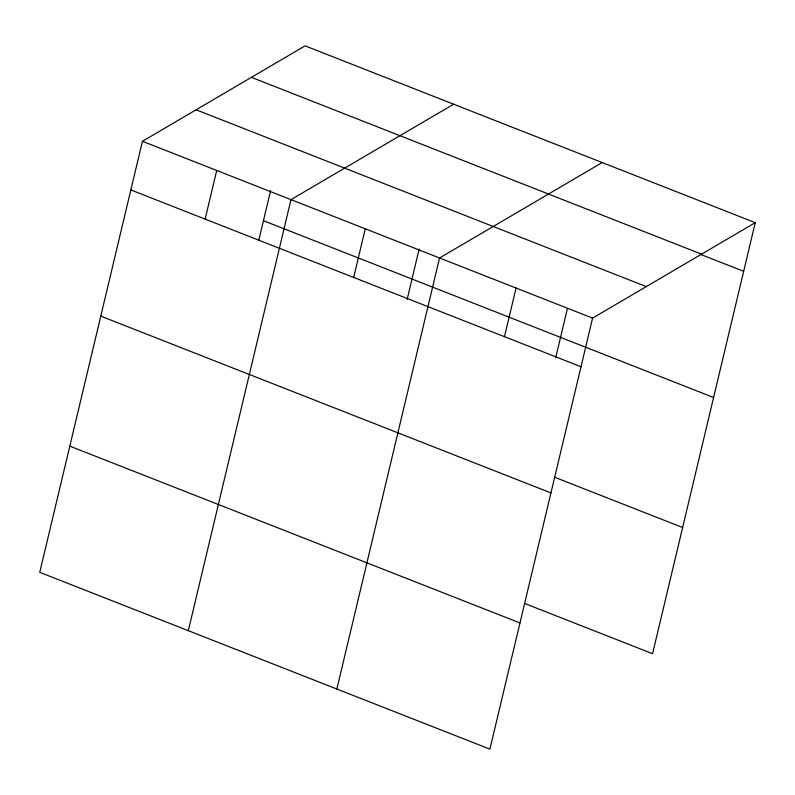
<?xml version="1.0" encoding="UTF-8"?>
<svg xmlns="http://www.w3.org/2000/svg" width="795" height="795" viewBox="0 0 795 795"><rect width="100%" height="100%" fill="white"/><g stroke="black" fill="none" stroke-linecap="round" stroke-linejoin="round"><path stroke-width="1.19" d="M142.434 141.291L39.75 572.33L489.909 749.138L592.593 318.099L755.25 222.67L305.091 45.862L142.434 141.291L592.593 318.099M205.13 219.112L216.717 170.468M258.852 239.961L270.598 190.651M188.306 630.683L290.99 199.634L453.647 104.205M353.676 277.455L365.263 228.811M407.12 299.506L419.154 248.994M336.851 689.027L439.546 257.987L602.193 162.548M504.477 336.683L516.064 288.038M555.665 357.849L567.421 308.54M755.25 222.67L652.566 653.709L524.64 603.465M251.419 77.354L701.578 254.161M700.256 254.261L743.663 271.314M196.117 109.799L646.275 286.607M263.443 220.692L713.602 397.5M130.847 189.935L581.006 366.743M554.701 477.268L682.627 527.512M100.786 316.132L550.945 492.93M69.811 446.144L519.97 622.952"/></g></svg>
